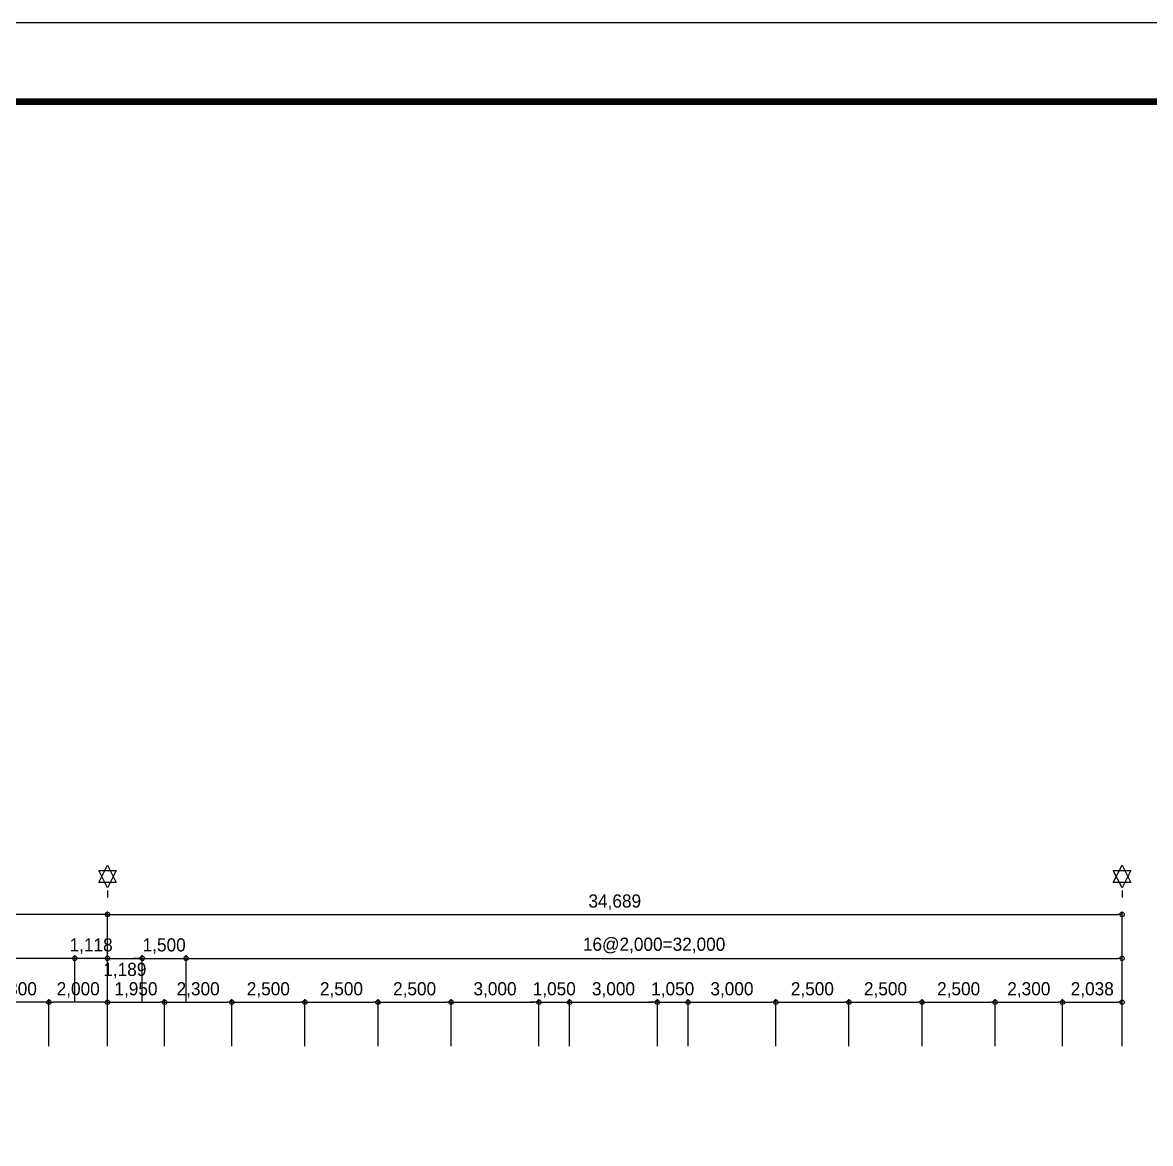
# Model space of a CAD drawing. Header units: millimetres. Extents: x 1073475 to 2890243, y -1340830 to -367733.
# Drawn here: x 2262164 to 2300725, y -406043 to -367733 of the extents above; entities that cross this region are included whole.
import ezdxf
from ezdxf.enums import TextEntityAlignment as Align

# ---------------------------------------------------------------- set-up
doc = ezdxf.new("R2010")
doc.units = ezdxf.units.MM
doc.header["$LTSCALE"] = 50
doc.header["$PDMODE"] = 3
doc.header["$PDSIZE"] = 100
doc.layers.get('Defpoints').update_dxf_attribs({"color": 151})
for name, color, linetype in [('11', 11, 'Continuous'), ('C_DIM', 1, 'Continuous'), ('TEX', 3, 'Continuous'), ('TEXT', 3, 'Continuous'), ('변곡점', 1, 'Continuous')]:
    doc.layers.add(name, color=color, linetype=linetype)
doc.styles.add('RXHG', font='arial.ttf')
doc.styles.add('돋움', font='')
doc.styles.get('돋움').set_extended_font_data('Dotum')
doc.dimstyles.new('SAM-300', dxfattribs={"dimscale": 1.5, "dimtxt": 300, "dimasz": 100, "dimexe": 70, "dimexo": 0, "dimgap": 100, "dimtad": 1, "dimdec": 0, "dimzin": 0, "dimdsep": 46, "dimlunit": 6, "dimtxsty": '돋움', "dimblk": 'ORIGIN', "dimcen": 100, "dimclrd": 1, "dimclre": 1, "dimclrt": 7, "dimadec": 0, "dimazin": 0, "dimtfac": 1, "dimtdec": 0, "dimtix": 1, "dimtmove": 2, "dimatfit": 3, "dimfxl": 70, "dimtolj": 1, "dimtzin": 0, "dimlwd": -1, "dimlwe": -1, "dimarcsym": 0})

# ---------------------------------------------------------------- blocks, each defined once
blk = doc.blocks.new('dbox')
at = {"layer": '11'}
blk.add_line((4288, 57600), (81088, 57600), dxfattribs=at)
at = {"layer": '11', "const_width": 150}
blk.add_lwpolyline([(81088, 1800), (4288, 1800), (4288, 57600), (81088, 57600)], close=True, dxfattribs=at)
at = {"layer": 'TEXT', "color": 7}
blk.add_line((0, 59400), (84100, 59400), dxfattribs=at)
at = {"layer": 'TEX', "color": 6, "linetype": 'Continuous', "style": 'RXHG', "width": 1}
for tag, p in [('일자', (76628, 15972)), ('축척', (76628, 13925)), ('설계번호', (76684, 12170))]:
    blk.add_attdef(tag, p, '', height=300, dxfattribs=at)
at = {"layer": 'TEX', "color": 7, "linetype": 'Continuous', "style": 'RXHG', "width": 1}
blk.add_attdef('파일명', (81840, 4453), '', height=300, rotation=90, dxfattribs=at)
at = {"layer": 'TEX', "linetype": 'Continuous', "style": 'RXHG', "width": 1}
for tag, p in [('도면명-1', (77799, 3389)), ('도면명-2', (77799, 2662))]:
    blk.add_attdef(tag, text='', height=400, dxfattribs=at).set_placement(p, align=Align.CENTER)
blk = doc.blocks.new('_Origin')
at = {"color": 0, "linetype": 'ByBlock', "lineweight": -2}
blk.add_line((0, 0), (-1, 0), dxfattribs=at)
blk.add_circle((0, 0), 0.5, dxfattribs=at)
blk = doc.blocks.new('*D217')
at = {"layer": 'C_DIM', "color": 1, "ltscale": 0.2, "transparency": 16777216}
for p, q in [((2238349, -399717), (2238349, -398112)), ((2264917, -398217), (2238499, -398217)), ((2265067, -399717), (2265067, -398112))]:
    blk.add_line(p, q, dxfattribs=at)
at = {"layer": 'Defpoints', "color": 0, "ltscale": 0.2, "transparency": 16777216}
for p in [(2238349, -398217), (2238349, -399717), (2265067, -399717)]:
    blk.add_point(p, dxfattribs=at)
at = {"layer": 'C_DIM', "color": 1, "ltscale": 0.2, "transparency": 16777216, "xscale": 150, "yscale": 150, "zscale": 150, "rotation": 180}
blk.add_blockref('_Origin', (2238349, -398217), dxfattribs=at)
at = {"layer": 'C_DIM', "color": 1, "ltscale": 0.2, "transparency": 16777216, "xscale": 150, "yscale": 150, "zscale": 150}
blk.add_blockref('_Origin', (2265067, -398217), dxfattribs=at)
at = {"layer": 'C_DIM', "color": 7, "ltscale": 0.2, "transparency": 16777216, "insert": (2251708, -397798), "char_height": 450, "attachment_point": 5, "style": '돋움'}
blk.add_mtext('\\A1;26,718', dxfattribs=at)
blk = doc.blocks.new('*D218')
at = {"layer": 'C_DIM', "color": 1, "ltscale": 0.2, "transparency": 16777216}
for p, q in [((2265067, -399717), (2265067, -398112)), ((2265217, -398217), (2299606, -398217)), ((2299756, -399717), (2299756, -398112))]:
    blk.add_line(p, q, dxfattribs=at)
at = {"layer": 'Defpoints', "color": 0, "ltscale": 0.2, "transparency": 16777216}
for p in [(2299756, -398217), (2265067, -399717), (2299756, -399717)]:
    blk.add_point(p, dxfattribs=at)
at = {"layer": 'C_DIM', "color": 1, "ltscale": 0.2, "transparency": 16777216, "xscale": 150, "yscale": 150, "zscale": 150, "rotation": 180}
blk.add_blockref('_Origin', (2265067, -398217), dxfattribs=at)
at = {"layer": 'C_DIM', "color": 1, "ltscale": 0.2, "transparency": 16777216, "xscale": 150, "yscale": 150, "zscale": 150}
blk.add_blockref('_Origin', (2299756, -398217), dxfattribs=at)
at = {"layer": 'C_DIM', "color": 7, "ltscale": 0.2, "transparency": 16777216, "insert": (2282411, -397798), "char_height": 450, "attachment_point": 5, "style": '돋움'}
blk.add_mtext('\\A1;34,689', dxfattribs=at)
blk = doc.blocks.new('*D219')
at = {"layer": 'C_DIM', "color": 1, "ltscale": 0.2, "transparency": 16777216}
for p, q in [((2238349, -401217), (2238349, -399612)), ((2263799, -399717), (2238499, -399717)), ((2263949, -401217), (2263949, -399612))]:
    blk.add_line(p, q, dxfattribs=at)
at = {"layer": 'Defpoints', "color": 0, "ltscale": 0.2, "transparency": 16777216}
for p in [(2238349, -399717), (2238349, -401217), (2263949, -401217)]:
    blk.add_point(p, dxfattribs=at)
at = {"layer": 'C_DIM', "color": 1, "ltscale": 0.2, "transparency": 16777216, "xscale": 150, "yscale": 150, "zscale": 150, "rotation": 180}
blk.add_blockref('_Origin', (2238349, -399717), dxfattribs=at)
at = {"layer": 'C_DIM', "color": 1, "ltscale": 0.2, "transparency": 16777216, "xscale": 150, "yscale": 150, "zscale": 150}
blk.add_blockref('_Origin', (2263949, -399717), dxfattribs=at)
at = {"layer": 'C_DIM', "color": 7, "ltscale": 0.2, "transparency": 16777216, "insert": (2251149, -399279), "char_height": 450, "attachment_point": 5, "style": '돋움'}
blk.add_mtext('\\A1;16@1600=25,600', dxfattribs=at)
blk = doc.blocks.new('*D220')
at = {"layer": 'C_DIM', "color": 1, "ltscale": 0.2, "transparency": 16777216}
for p, q in [((2263799, -399717), (2263649, -399717)), ((2263949, -401217), (2263949, -399612)), ((2265067, -399717), (2263949, -399717)), ((2265067, -401217), (2265067, -399612)), ((2265217, -399717), (2265367, -399717))]:
    blk.add_line(p, q, dxfattribs=at)
at = {"layer": 'Defpoints', "color": 0, "ltscale": 0.2, "transparency": 16777216}
for p in [(2263949, -399717), (2263949, -401217), (2265067, -401217)]:
    blk.add_point(p, dxfattribs=at)
at = {"layer": 'C_DIM', "color": 1, "ltscale": 0.2, "transparency": 16777216, "xscale": 150, "yscale": 150, "zscale": 150}
blk.add_blockref('_Origin', (2263949, -399717), dxfattribs=at)
at = {"layer": 'C_DIM', "color": 1, "ltscale": 0.2, "transparency": 16777216, "xscale": 150, "yscale": 150, "zscale": 150, "rotation": 180}
blk.add_blockref('_Origin', (2265067, -399717), dxfattribs=at)
at = {"layer": 'C_DIM', "color": 7, "ltscale": 0.2, "transparency": 16777216, "insert": (2264508, -399298), "char_height": 450, "attachment_point": 5, "style": '돋움'}
blk.add_mtext('\\A1;1,118', dxfattribs=at)
blk = doc.blocks.new('*D230')
at = {"layer": 'C_DIM', "color": 1, "ltscale": 0.2, "transparency": 16777216}
for p, q in [((2263067, -402717), (2263067, -401112)), ((2264917, -401217), (2263217, -401217)), ((2265067, -402717), (2265067, -401112))]:
    blk.add_line(p, q, dxfattribs=at)
at = {"layer": 'Defpoints', "color": 0, "ltscale": 0.2, "transparency": 16777216}
for p in [(2263067, -401217), (2263067, -402717), (2265067, -402717)]:
    blk.add_point(p, dxfattribs=at)
at = {"layer": 'C_DIM', "color": 1, "ltscale": 0.2, "transparency": 16777216, "xscale": 150, "yscale": 150, "zscale": 150, "rotation": 180}
blk.add_blockref('_Origin', (2263067, -401217), dxfattribs=at)
at = {"layer": 'C_DIM', "color": 1, "ltscale": 0.2, "transparency": 16777216, "xscale": 150, "yscale": 150, "zscale": 150}
blk.add_blockref('_Origin', (2265067, -401217), dxfattribs=at)
at = {"layer": 'C_DIM', "color": 7, "ltscale": 0.2, "transparency": 16777216, "insert": (2264067, -400798), "char_height": 450, "attachment_point": 5, "style": '돋움'}
blk.add_mtext('\\A1;2,000', dxfattribs=at)
blk = doc.blocks.new('*D231')
at = {"layer": 'C_DIM', "color": 1, "ltscale": 0.2, "transparency": 16777216}
for p, q in [((2260767, -402717), (2260767, -401112)), ((2262917, -401217), (2260917, -401217)), ((2263067, -402717), (2263067, -401112))]:
    blk.add_line(p, q, dxfattribs=at)
at = {"layer": 'Defpoints', "color": 0, "ltscale": 0.2, "transparency": 16777216}
for p in [(2260767, -401217), (2260767, -402717), (2263067, -402717)]:
    blk.add_point(p, dxfattribs=at)
at = {"layer": 'C_DIM', "color": 1, "ltscale": 0.2, "transparency": 16777216, "xscale": 150, "yscale": 150, "zscale": 150, "rotation": 180}
blk.add_blockref('_Origin', (2260767, -401217), dxfattribs=at)
at = {"layer": 'C_DIM', "color": 1, "ltscale": 0.2, "transparency": 16777216, "xscale": 150, "yscale": 150, "zscale": 150}
blk.add_blockref('_Origin', (2263067, -401217), dxfattribs=at)
at = {"layer": 'C_DIM', "color": 7, "ltscale": 0.2, "transparency": 16777216, "insert": (2261917, -400798), "char_height": 450, "attachment_point": 5, "style": '돋움'}
blk.add_mtext('\\A1;2,300', dxfattribs=at)
blk = doc.blocks.new('*D232')
at = {"layer": 'C_DIM', "color": 1, "ltscale": 0.2, "transparency": 16777216}
for p, q in [((2269317, -402717), (2269317, -401112)), ((2269467, -401217), (2271667, -401217)), ((2271817, -402717), (2271817, -401112))]:
    blk.add_line(p, q, dxfattribs=at)
at = {"layer": 'Defpoints', "color": 0, "ltscale": 0.2, "transparency": 16777216}
for p in [(2271817, -401217), (2269317, -402717), (2271817, -402717)]:
    blk.add_point(p, dxfattribs=at)
at = {"layer": 'C_DIM', "color": 1, "ltscale": 0.2, "transparency": 16777216, "xscale": 150, "yscale": 150, "zscale": 150, "rotation": 180}
blk.add_blockref('_Origin', (2269317, -401217), dxfattribs=at)
at = {"layer": 'C_DIM', "color": 1, "ltscale": 0.2, "transparency": 16777216, "xscale": 150, "yscale": 150, "zscale": 150}
blk.add_blockref('_Origin', (2271817, -401217), dxfattribs=at)
at = {"layer": 'C_DIM', "color": 7, "ltscale": 0.2, "transparency": 16777216, "insert": (2270567, -400798), "char_height": 450, "attachment_point": 5, "style": '돋움'}
blk.add_mtext('\\A1;2,500', dxfattribs=at)
blk = doc.blocks.new('*D233')
at = {"layer": 'C_DIM', "color": 1, "ltscale": 0.2, "transparency": 16777216}
for p, q in [((2271817, -402717), (2271817, -401112)), ((2271967, -401217), (2274167, -401217)), ((2274317, -402717), (2274317, -401112))]:
    blk.add_line(p, q, dxfattribs=at)
at = {"layer": 'Defpoints', "color": 0, "ltscale": 0.2, "transparency": 16777216}
for p in [(2274317, -401217), (2271817, -402717), (2274317, -402717)]:
    blk.add_point(p, dxfattribs=at)
at = {"layer": 'C_DIM', "color": 1, "ltscale": 0.2, "transparency": 16777216, "xscale": 150, "yscale": 150, "zscale": 150, "rotation": 180}
blk.add_blockref('_Origin', (2271817, -401217), dxfattribs=at)
at = {"layer": 'C_DIM', "color": 1, "ltscale": 0.2, "transparency": 16777216, "xscale": 150, "yscale": 150, "zscale": 150}
blk.add_blockref('_Origin', (2274317, -401217), dxfattribs=at)
at = {"layer": 'C_DIM', "color": 7, "ltscale": 0.2, "transparency": 16777216, "insert": (2273067, -400798), "char_height": 450, "attachment_point": 5, "style": '돋움'}
blk.add_mtext('\\A1;2,500', dxfattribs=at)
blk = doc.blocks.new('*D234')
at = {"layer": 'C_DIM', "color": 1, "ltscale": 0.2, "transparency": 16777216}
for p, q in [((2274317, -402717), (2274317, -401112)), ((2274467, -401217), (2276667, -401217)), ((2276817, -402717), (2276817, -401112))]:
    blk.add_line(p, q, dxfattribs=at)
at = {"layer": 'Defpoints', "color": 0, "ltscale": 0.2, "transparency": 16777216}
for p in [(2276817, -401217), (2274317, -402717), (2276817, -402717)]:
    blk.add_point(p, dxfattribs=at)
at = {"layer": 'C_DIM', "color": 1, "ltscale": 0.2, "transparency": 16777216, "xscale": 150, "yscale": 150, "zscale": 150, "rotation": 180}
blk.add_blockref('_Origin', (2274317, -401217), dxfattribs=at)
at = {"layer": 'C_DIM', "color": 1, "ltscale": 0.2, "transparency": 16777216, "xscale": 150, "yscale": 150, "zscale": 150}
blk.add_blockref('_Origin', (2276817, -401217), dxfattribs=at)
at = {"layer": 'C_DIM', "color": 7, "ltscale": 0.2, "transparency": 16777216, "insert": (2275567, -400798), "char_height": 450, "attachment_point": 5, "style": '돋움'}
blk.add_mtext('\\A1;2,500', dxfattribs=at)
blk = doc.blocks.new('*D235')
at = {"layer": 'C_DIM', "color": 1, "ltscale": 0.2, "transparency": 16777216}
for p, q in [((2276817, -402717), (2276817, -401112)), ((2276967, -401217), (2279667, -401217)), ((2279817, -402717), (2279817, -401112))]:
    blk.add_line(p, q, dxfattribs=at)
at = {"layer": 'Defpoints', "color": 0, "ltscale": 0.2, "transparency": 16777216}
for p in [(2279817, -401217), (2276817, -402717), (2279817, -402717)]:
    blk.add_point(p, dxfattribs=at)
at = {"layer": 'C_DIM', "color": 1, "ltscale": 0.2, "transparency": 16777216, "xscale": 150, "yscale": 150, "zscale": 150, "rotation": 180}
blk.add_blockref('_Origin', (2276817, -401217), dxfattribs=at)
at = {"layer": 'C_DIM', "color": 1, "ltscale": 0.2, "transparency": 16777216, "xscale": 150, "yscale": 150, "zscale": 150}
blk.add_blockref('_Origin', (2279817, -401217), dxfattribs=at)
at = {"layer": 'C_DIM', "color": 7, "ltscale": 0.2, "transparency": 16777216, "insert": (2278317, -400798), "char_height": 450, "attachment_point": 5, "style": '돋움'}
blk.add_mtext('\\A1;3,000', dxfattribs=at)
blk = doc.blocks.new('*D236')
at = {"layer": 'C_DIM', "color": 1, "ltscale": 0.2, "transparency": 16777216}
for p, q in [((2283717, -401217), (2283567, -401217)), ((2283867, -402717), (2283867, -401112)), ((2283867, -401217), (2284917, -401217)), ((2284917, -402717), (2284917, -401112)), ((2285067, -401217), (2285217, -401217))]:
    blk.add_line(p, q, dxfattribs=at)
at = {"layer": 'Defpoints', "color": 0, "ltscale": 0.2, "transparency": 16777216}
for p in [(2284917, -401217), (2283867, -402717), (2284917, -402717)]:
    blk.add_point(p, dxfattribs=at)
at = {"layer": 'C_DIM', "color": 1, "ltscale": 0.2, "transparency": 16777216, "xscale": 150, "yscale": 150, "zscale": 150}
blk.add_blockref('_Origin', (2283867, -401217), dxfattribs=at)
at = {"layer": 'C_DIM', "color": 1, "ltscale": 0.2, "transparency": 16777216, "xscale": 150, "yscale": 150, "zscale": 150, "rotation": 180}
blk.add_blockref('_Origin', (2284917, -401217), dxfattribs=at)
at = {"layer": 'C_DIM', "color": 7, "ltscale": 0.2, "transparency": 16777216, "insert": (2284392, -400798), "char_height": 450, "attachment_point": 5, "style": '돋움'}
blk.add_mtext('\\A1;1,050', dxfattribs=at)
blk = doc.blocks.new('*D237')
at = {"layer": 'C_DIM', "color": 1, "ltscale": 0.2, "transparency": 16777216}
for p, q in [((2284917, -402717), (2284917, -401112)), ((2285067, -401217), (2287767, -401217)), ((2287917, -402717), (2287917, -401112))]:
    blk.add_line(p, q, dxfattribs=at)
at = {"layer": 'Defpoints', "color": 0, "ltscale": 0.2, "transparency": 16777216}
for p in [(2287917, -401217), (2284917, -402717), (2287917, -402717)]:
    blk.add_point(p, dxfattribs=at)
at = {"layer": 'C_DIM', "color": 1, "ltscale": 0.2, "transparency": 16777216, "xscale": 150, "yscale": 150, "zscale": 150, "rotation": 180}
blk.add_blockref('_Origin', (2284917, -401217), dxfattribs=at)
at = {"layer": 'C_DIM', "color": 1, "ltscale": 0.2, "transparency": 16777216, "xscale": 150, "yscale": 150, "zscale": 150}
blk.add_blockref('_Origin', (2287917, -401217), dxfattribs=at)
at = {"layer": 'C_DIM', "color": 7, "ltscale": 0.2, "transparency": 16777216, "insert": (2286417, -400798), "char_height": 450, "attachment_point": 5, "style": '돋움'}
blk.add_mtext('\\A1;3,000', dxfattribs=at)
blk = doc.blocks.new('*D238')
at = {"layer": 'C_DIM', "color": 1, "ltscale": 0.2, "transparency": 16777216}
for p, q in [((2287917, -402717), (2287917, -401112)), ((2288067, -401217), (2290267, -401217)), ((2290417, -402717), (2290417, -401112))]:
    blk.add_line(p, q, dxfattribs=at)
at = {"layer": 'Defpoints', "color": 0, "ltscale": 0.2, "transparency": 16777216}
for p in [(2290417, -401217), (2287917, -402717), (2290417, -402717)]:
    blk.add_point(p, dxfattribs=at)
at = {"layer": 'C_DIM', "color": 1, "ltscale": 0.2, "transparency": 16777216, "xscale": 150, "yscale": 150, "zscale": 150, "rotation": 180}
blk.add_blockref('_Origin', (2287917, -401217), dxfattribs=at)
at = {"layer": 'C_DIM', "color": 1, "ltscale": 0.2, "transparency": 16777216, "xscale": 150, "yscale": 150, "zscale": 150}
blk.add_blockref('_Origin', (2290417, -401217), dxfattribs=at)
at = {"layer": 'C_DIM', "color": 7, "ltscale": 0.2, "transparency": 16777216, "insert": (2289167, -400798), "char_height": 450, "attachment_point": 5, "style": '돋움'}
blk.add_mtext('\\A1;2,500', dxfattribs=at)
blk = doc.blocks.new('*D239')
at = {"layer": 'C_DIM', "color": 1, "ltscale": 0.2, "transparency": 16777216}
for p, q in [((2290417, -402717), (2290417, -401112)), ((2290567, -401217), (2292767, -401217)), ((2292917, -402717), (2292917, -401112))]:
    blk.add_line(p, q, dxfattribs=at)
at = {"layer": 'Defpoints', "color": 0, "ltscale": 0.2, "transparency": 16777216}
for p in [(2292917, -401217), (2290417, -402717), (2292917, -402717)]:
    blk.add_point(p, dxfattribs=at)
at = {"layer": 'C_DIM', "color": 1, "ltscale": 0.2, "transparency": 16777216, "xscale": 150, "yscale": 150, "zscale": 150, "rotation": 180}
blk.add_blockref('_Origin', (2290417, -401217), dxfattribs=at)
at = {"layer": 'C_DIM', "color": 1, "ltscale": 0.2, "transparency": 16777216, "xscale": 150, "yscale": 150, "zscale": 150}
blk.add_blockref('_Origin', (2292917, -401217), dxfattribs=at)
at = {"layer": 'C_DIM', "color": 7, "ltscale": 0.2, "transparency": 16777216, "insert": (2291667, -400798), "char_height": 450, "attachment_point": 5, "style": '돋움'}
blk.add_mtext('\\A1;2,500', dxfattribs=at)
blk = doc.blocks.new('*D240')
at = {"layer": 'C_DIM', "color": 1, "ltscale": 0.2, "transparency": 16777216}
for p, q in [((2292917, -402717), (2292917, -401112)), ((2293067, -401217), (2295267, -401217)), ((2295417, -402717), (2295417, -401112))]:
    blk.add_line(p, q, dxfattribs=at)
at = {"layer": 'Defpoints', "color": 0, "ltscale": 0.2, "transparency": 16777216}
for p in [(2295417, -401217), (2292917, -402717), (2295417, -402717)]:
    blk.add_point(p, dxfattribs=at)
at = {"layer": 'C_DIM', "color": 1, "ltscale": 0.2, "transparency": 16777216, "xscale": 150, "yscale": 150, "zscale": 150, "rotation": 180}
blk.add_blockref('_Origin', (2292917, -401217), dxfattribs=at)
at = {"layer": 'C_DIM', "color": 1, "ltscale": 0.2, "transparency": 16777216, "xscale": 150, "yscale": 150, "zscale": 150}
blk.add_blockref('_Origin', (2295417, -401217), dxfattribs=at)
at = {"layer": 'C_DIM', "color": 7, "ltscale": 0.2, "transparency": 16777216, "insert": (2294167, -400798), "char_height": 450, "attachment_point": 5, "style": '돋움'}
blk.add_mtext('\\A1;2,500', dxfattribs=at)
blk = doc.blocks.new('*D241')
at = {"layer": 'C_DIM', "color": 1, "ltscale": 0.2, "transparency": 16777216}
for p, q in [((2295417, -402717), (2295417, -401112)), ((2295567, -401217), (2297567, -401217)), ((2297717, -402717), (2297717, -401112))]:
    blk.add_line(p, q, dxfattribs=at)
at = {"layer": 'Defpoints', "color": 0, "ltscale": 0.2, "transparency": 16777216}
for p in [(2297717, -401217), (2295417, -402717), (2297717, -402717)]:
    blk.add_point(p, dxfattribs=at)
at = {"layer": 'C_DIM', "color": 1, "ltscale": 0.2, "transparency": 16777216, "xscale": 150, "yscale": 150, "zscale": 150, "rotation": 180}
blk.add_blockref('_Origin', (2295417, -401217), dxfattribs=at)
at = {"layer": 'C_DIM', "color": 1, "ltscale": 0.2, "transparency": 16777216, "xscale": 150, "yscale": 150, "zscale": 150}
blk.add_blockref('_Origin', (2297717, -401217), dxfattribs=at)
at = {"layer": 'C_DIM', "color": 7, "ltscale": 0.2, "transparency": 16777216, "insert": (2296567, -400798), "char_height": 450, "attachment_point": 5, "style": '돋움'}
blk.add_mtext('\\A1;2,300', dxfattribs=at)
blk = doc.blocks.new('*D242')
at = {"layer": 'C_DIM', "color": 1, "ltscale": 0.2, "transparency": 16777216}
for p, q in [((2297717, -402717), (2297717, -401112)), ((2297867, -401217), (2299606, -401217)), ((2299756, -402717), (2299756, -401112))]:
    blk.add_line(p, q, dxfattribs=at)
at = {"layer": 'Defpoints', "color": 0, "ltscale": 0.2, "transparency": 16777216}
for p in [(2299756, -401217), (2297717, -402717), (2299756, -402717)]:
    blk.add_point(p, dxfattribs=at)
at = {"layer": 'C_DIM', "color": 1, "ltscale": 0.2, "transparency": 16777216, "xscale": 150, "yscale": 150, "zscale": 150, "rotation": 180}
blk.add_blockref('_Origin', (2297717, -401217), dxfattribs=at)
at = {"layer": 'C_DIM', "color": 1, "ltscale": 0.2, "transparency": 16777216, "xscale": 150, "yscale": 150, "zscale": 150}
blk.add_blockref('_Origin', (2299756, -401217), dxfattribs=at)
at = {"layer": 'C_DIM', "color": 7, "ltscale": 0.2, "transparency": 16777216, "insert": (2298736, -400798), "char_height": 450, "attachment_point": 5, "style": '돋움'}
blk.add_mtext('\\A1;2,038', dxfattribs=at)
blk = doc.blocks.new('A$C27FB2790')
at = {"layer": '변곡점'}
blk.add_line((0, 546), (0, 383), dxfattribs=at)
for points in [[(-200, 725), (0, 1125), (200, 725)], [(200, 1005), (0, 605), (-200, 1005)]]:
    blk.add_lwpolyline(points, close=True, dxfattribs=at)
blk = doc.blocks.new('*D308')
at = {"layer": 'C_DIM', "color": 1, "ltscale": 0.2, "transparency": 16777216}
for p, q in [((2279667, -401217), (2279517, -401217)), ((2279817, -402717), (2279817, -401112)), ((2279817, -401217), (2280867, -401217)), ((2280867, -402717), (2280867, -401112)), ((2281017, -401217), (2281167, -401217))]:
    blk.add_line(p, q, dxfattribs=at)
at = {"layer": 'Defpoints', "color": 0, "ltscale": 0.2, "transparency": 16777216}
for p in [(2280867, -401217), (2279817, -402717), (2280867, -402717)]:
    blk.add_point(p, dxfattribs=at)
at = {"layer": 'C_DIM', "color": 1, "ltscale": 0.2, "transparency": 16777216, "xscale": 150, "yscale": 150, "zscale": 150}
blk.add_blockref('_Origin', (2279817, -401217), dxfattribs=at)
at = {"layer": 'C_DIM', "color": 1, "ltscale": 0.2, "transparency": 16777216, "xscale": 150, "yscale": 150, "zscale": 150, "rotation": 180}
blk.add_blockref('_Origin', (2280867, -401217), dxfattribs=at)
at = {"layer": 'C_DIM', "color": 7, "ltscale": 0.2, "transparency": 16777216, "insert": (2280342, -400798), "char_height": 450, "attachment_point": 5, "style": '돋움'}
blk.add_mtext('\\A1;1,050', dxfattribs=at)
blk = doc.blocks.new('*D307')
at = {"layer": 'C_DIM', "color": 1, "ltscale": 0.2, "transparency": 16777216}
for p, q in [((2280867, -402717), (2280867, -401112)), ((2281017, -401217), (2283717, -401217)), ((2283867, -402717), (2283867, -401112))]:
    blk.add_line(p, q, dxfattribs=at)
at = {"layer": 'Defpoints', "color": 0, "ltscale": 0.2, "transparency": 16777216}
for p in [(2283867, -401217), (2280867, -402717), (2283867, -402717)]:
    blk.add_point(p, dxfattribs=at)
at = {"layer": 'C_DIM', "color": 1, "ltscale": 0.2, "transparency": 16777216, "xscale": 150, "yscale": 150, "zscale": 150, "rotation": 180}
blk.add_blockref('_Origin', (2280867, -401217), dxfattribs=at)
at = {"layer": 'C_DIM', "color": 1, "ltscale": 0.2, "transparency": 16777216, "xscale": 150, "yscale": 150, "zscale": 150}
blk.add_blockref('_Origin', (2283867, -401217), dxfattribs=at)
at = {"layer": 'C_DIM', "color": 7, "ltscale": 0.2, "transparency": 16777216, "insert": (2282367, -400798), "char_height": 450, "attachment_point": 5, "style": '돋움'}
blk.add_mtext('\\A1;3,000', dxfattribs=at)
blk = doc.blocks.new('*D309')
at = {"layer": 'C_DIM', "color": 1, "ltscale": 0.2, "transparency": 16777216}
for p, q in [((2267756, -401217), (2267756, -399612)), ((2267906, -399717), (2299606, -399717)), ((2299756, -401217), (2299756, -399612))]:
    blk.add_line(p, q, dxfattribs=at)
at = {"layer": 'Defpoints', "color": 0, "ltscale": 0.2, "transparency": 16777216}
for p in [(2299756, -399717), (2267756, -401217), (2299756, -401217)]:
    blk.add_point(p, dxfattribs=at)
at = {"layer": 'C_DIM', "color": 1, "ltscale": 0.2, "transparency": 16777216, "xscale": 150, "yscale": 150, "zscale": 150, "rotation": 180}
blk.add_blockref('_Origin', (2267756, -399717), dxfattribs=at)
at = {"layer": 'C_DIM', "color": 1, "ltscale": 0.2, "transparency": 16777216, "xscale": 150, "yscale": 150, "zscale": 150}
blk.add_blockref('_Origin', (2299756, -399717), dxfattribs=at)
at = {"layer": 'C_DIM', "color": 7, "ltscale": 0.2, "transparency": 16777216, "insert": (2283756, -399279), "char_height": 450, "attachment_point": 5, "style": '돋움'}
blk.add_mtext('\\A1;16@2,000=32,000', dxfattribs=at)
blk = doc.blocks.new('*D311')
at = {"layer": 'C_DIM', "color": 1, "ltscale": 0.2, "transparency": 16777216}
for p, q in [((2264917, -399717), (2264767, -399717)), ((2265067, -401217), (2265067, -399612)), ((2265067, -399717), (2266256, -399717)), ((2266256, -401217), (2266256, -399612)), ((2266406, -399717), (2266556, -399717))]:
    blk.add_line(p, q, dxfattribs=at)
at = {"layer": 'Defpoints', "color": 0, "ltscale": 0.2, "transparency": 16777216}
for p in [(2266256, -399717), (2265067, -401217), (2266256, -401217)]:
    blk.add_point(p, dxfattribs=at)
at = {"layer": 'C_DIM', "color": 1, "ltscale": 0.2, "transparency": 16777216, "xscale": 150, "yscale": 150, "zscale": 150}
blk.add_blockref('_Origin', (2265067, -399717), dxfattribs=at)
at = {"layer": 'C_DIM', "color": 1, "ltscale": 0.2, "transparency": 16777216, "xscale": 150, "yscale": 150, "zscale": 150, "rotation": 180}
blk.add_blockref('_Origin', (2266256, -399717), dxfattribs=at)
at = {"layer": 'C_DIM', "color": 7, "ltscale": 0.2, "transparency": 16777216, "char_height": 450, "attachment_point": 5, "style": '돋움'}
for s, insert in [('\\A1;', (2265661, -399342)), ('\\A1;1,189', (2265661, -400136))]:
    blk.add_mtext(s, dxfattribs=dict(at, insert=insert))
blk = doc.blocks.new('*D310')
at = {"layer": 'C_DIM', "color": 1, "ltscale": 0.2, "transparency": 16777216}
for p, q in [((2266106, -399717), (2265956, -399717)), ((2266256, -401217), (2266256, -399612)), ((2266256, -399717), (2267756, -399717)), ((2267756, -401217), (2267756, -399612)), ((2267906, -399717), (2268056, -399717))]:
    blk.add_line(p, q, dxfattribs=at)
at = {"layer": 'Defpoints', "color": 0, "ltscale": 0.2, "transparency": 16777216}
for p in [(2267756, -399717), (2266256, -401217), (2267756, -401217)]:
    blk.add_point(p, dxfattribs=at)
at = {"layer": 'C_DIM', "color": 1, "ltscale": 0.2, "transparency": 16777216, "xscale": 150, "yscale": 150, "zscale": 150}
blk.add_blockref('_Origin', (2266256, -399717), dxfattribs=at)
at = {"layer": 'C_DIM', "color": 1, "ltscale": 0.2, "transparency": 16777216, "xscale": 150, "yscale": 150, "zscale": 150, "rotation": 180}
blk.add_blockref('_Origin', (2267756, -399717), dxfattribs=at)
at = {"layer": 'C_DIM', "color": 7, "ltscale": 0.2, "transparency": 16777216, "insert": (2267006, -399298), "char_height": 450, "attachment_point": 5, "style": '돋움'}
blk.add_mtext('\\A1;1,500', dxfattribs=at)
blk = doc.blocks.new('*D919')
at = {"layer": 'C_DIM', "color": 1, "ltscale": 0.2, "transparency": 16777216}
for p, q in [((2265067, -402717), (2265067, -401112)), ((2265217, -401217), (2266867, -401217)), ((2267017, -402717), (2267017, -401112))]:
    blk.add_line(p, q, dxfattribs=at)
at = {"layer": 'Defpoints', "color": 0, "ltscale": 0.2, "transparency": 16777216}
for p in [(2267017, -401217), (2265067, -402717), (2267017, -402717)]:
    blk.add_point(p, dxfattribs=at)
at = {"layer": 'C_DIM', "color": 1, "ltscale": 0.2, "transparency": 16777216, "xscale": 150, "yscale": 150, "zscale": 150, "rotation": 180}
blk.add_blockref('_Origin', (2265067, -401217), dxfattribs=at)
at = {"layer": 'C_DIM', "color": 1, "ltscale": 0.2, "transparency": 16777216, "xscale": 150, "yscale": 150, "zscale": 150}
blk.add_blockref('_Origin', (2267017, -401217), dxfattribs=at)
at = {"layer": 'C_DIM', "color": 7, "ltscale": 0.2, "transparency": 16777216, "insert": (2266042, -400798), "char_height": 450, "attachment_point": 5, "style": '돋움'}
blk.add_mtext('\\A1;1,950', dxfattribs=at)
blk = doc.blocks.new('*D918')
at = {"layer": 'C_DIM', "color": 1, "ltscale": 0.2, "transparency": 16777216}
for p, q in [((2267017, -402717), (2267017, -401112)), ((2267167, -401217), (2269167, -401217)), ((2269317, -402717), (2269317, -401112))]:
    blk.add_line(p, q, dxfattribs=at)
at = {"layer": 'Defpoints', "color": 0, "ltscale": 0.2, "transparency": 16777216}
for p in [(2269317, -401217), (2267017, -402717), (2269317, -402717)]:
    blk.add_point(p, dxfattribs=at)
at = {"layer": 'C_DIM', "color": 1, "ltscale": 0.2, "transparency": 16777216, "xscale": 150, "yscale": 150, "zscale": 150, "rotation": 180}
blk.add_blockref('_Origin', (2267017, -401217), dxfattribs=at)
at = {"layer": 'C_DIM', "color": 1, "ltscale": 0.2, "transparency": 16777216, "xscale": 150, "yscale": 150, "zscale": 150}
blk.add_blockref('_Origin', (2269317, -401217), dxfattribs=at)
at = {"layer": 'C_DIM', "color": 7, "ltscale": 0.2, "transparency": 16777216, "insert": (2268167, -400798), "char_height": 450, "attachment_point": 5, "style": '돋움'}
blk.add_mtext('\\A1;2,300', dxfattribs=at)

msp = doc.modelspace()

# ---------------------------------------------------------------- block references
at = {"xscale": 1.5, "yscale": 1.5, "zscale": 1.5}
msp.add_blockref('dbox', (2209032.7, -456833.1), dxfattribs=at)
at = {"layer": '변곡점', "xscale": 1.5, "yscale": 1.5, "zscale": 1.5}
for p in [(2265066.9, -398217.1), (2299755.7, -398217.1)]:
    msp.add_blockref('A$C27FB2790', p, dxfattribs=at)

# ---------------------------------------------------------------- dimensions: what is measured, and where the dimension line sits
at = {"layer": 'C_DIM', "ltscale": 0.2}
for base, p1, p2, picture, middle in [((2238349.2, -398217.1), (2265066.9, -399717.1), (2238349.2, -399717.1), '*D217', (2251708.1, -397798.4)), ((2263949.2, -399717.1), (2265066.9, -401217.1), (2263949.2, -401217.1), '*D220', (2264508.1, -399298.4)), ((2260767.2, -401217.1), (2263067.2, -402717.1), (2260767.2, -402717.1), '*D231', (2261917.2, -400798.4)), ((2263067.2, -401217.1), (2265066.9, -402717.1), (2263067.2, -402717.1), '*D230', (2264067.1, -400798.4))]:
    dim = msp.add_linear_dim(base=base, p1=p1, p2=p2, dimstyle='SAM-300', dxfattribs=at)
    dim.commit()
    dim.dimension.update_dxf_attribs({"geometry": picture, "text_midpoint": middle})
for base, p1, p2, picture, middle in [((2299755.7, -398217.1), (2265066.9, -399717.1), (2299755.7, -399717.1), '*D218', (2282411.3, -397798.4)), ((2267755.7, -399717.1), (2266255.7, -401217.1), (2267755.7, -401217.1), '*D310', (2267005.7, -399298.4)), ((2267016.6, -401217.1), (2265066.9, -402717.1), (2267016.6, -402717.1), '*D919', (2266041.8, -400798.4)), ((2269316.6, -401217.1), (2267016.6, -402717.1), (2269316.6, -402717.1), '*D918', (2268166.6, -400798.4)), ((2271816.6, -401217.1), (2269316.6, -402717.1), (2271816.6, -402717.1), '*D232', (2270566.6, -400798.4)), ((2274316.6, -401217.1), (2271816.6, -402717.1), (2274316.6, -402717.1), '*D233', (2273066.6, -400798.4)), ((2276816.6, -401217.1), (2274316.6, -402717.1), (2276816.6, -402717.1), '*D234', (2275566.6, -400798.4)), ((2279816.6, -401217.1), (2276816.6, -402717.1), (2279816.6, -402717.1), '*D235', (2278316.6, -400798.4)), ((2280866.9, -401217.1), (2279816.6, -402717.1), (2280866.9, -402717.1), '*D308', (2280341.8, -400798.4)), ((2283866.9, -401217.1), (2280866.9, -402717.1), (2283866.9, -402717.1), '*D307', (2282366.9, -400798.4)), ((2284917.2, -401217.1), (2283866.9, -402717.1), (2284917.2, -402717.1), '*D236', (2284392.1, -400798.4)), ((2287917.2, -401217.1), (2284917.2, -402717.1), (2287917.2, -402717.1), '*D237', (2286417.2, -400798.4)), ((2290417.2, -401217.1), (2287917.2, -402717.1), (2290417.2, -402717.1), '*D238', (2289167.2, -400798.4)), ((2292917.2, -401217.1), (2290417.2, -402717.1), (2292917.2, -402717.1), '*D239', (2291667.2, -400798.4)), ((2295417.2, -401217.1), (2292917.2, -402717.1), (2295417.2, -402717.1), '*D240', (2294167.2, -400798.4)), ((2297717.2, -401217.1), (2295417.2, -402717.1), (2297717.2, -402717.1), '*D241', (2296567.2, -400798.4)), ((2299755.6681, -401217.0644), (2297717.2256, -402717.0644), (2299755.6681, -402717.0644), '*D242', (2298736.4469, -400798.4077))]:
    dim = msp.add_linear_dim(base=base, p1=p1, p2=p2, angle=180, dimstyle='SAM-300', dxfattribs=at)
    dim.commit()
    dim.dimension.update_dxf_attribs({"geometry": picture, "text_midpoint": middle})
dim = msp.add_linear_dim(base=(2238349.2, -399717.1), p1=(2263949.2, -401217.1), p2=(2238349.2, -401217.1), text='16@1600=<>', dimstyle='SAM-300', dxfattribs=at)
dim.commit()
dim.dimension.update_dxf_attribs({"geometry": '*D219', "text_midpoint": (2251149.2, -399279.2)})
for base, p1, p2, text, picture, middle in [((2299755.7, -399717.1), (2267755.7, -401217.1), (2299755.7, -401217.1), '16@2,000=<>', '*D309', (2283755.7, -399279.2)), ((2266255.7, -399717.1), (2265066.9, -401217.1), (2266255.7, -401217.1), '\\X<>', '*D311', (2265661.3, -399717.1))]:
    dim = msp.add_linear_dim(base=base, p1=p1, p2=p2, angle=180, text=text, dimstyle='SAM-300', dxfattribs=at)
    dim.commit()
    dim.dimension.update_dxf_attribs({"geometry": picture, "text_midpoint": middle})

doc.saveas('drawing.dxf')
